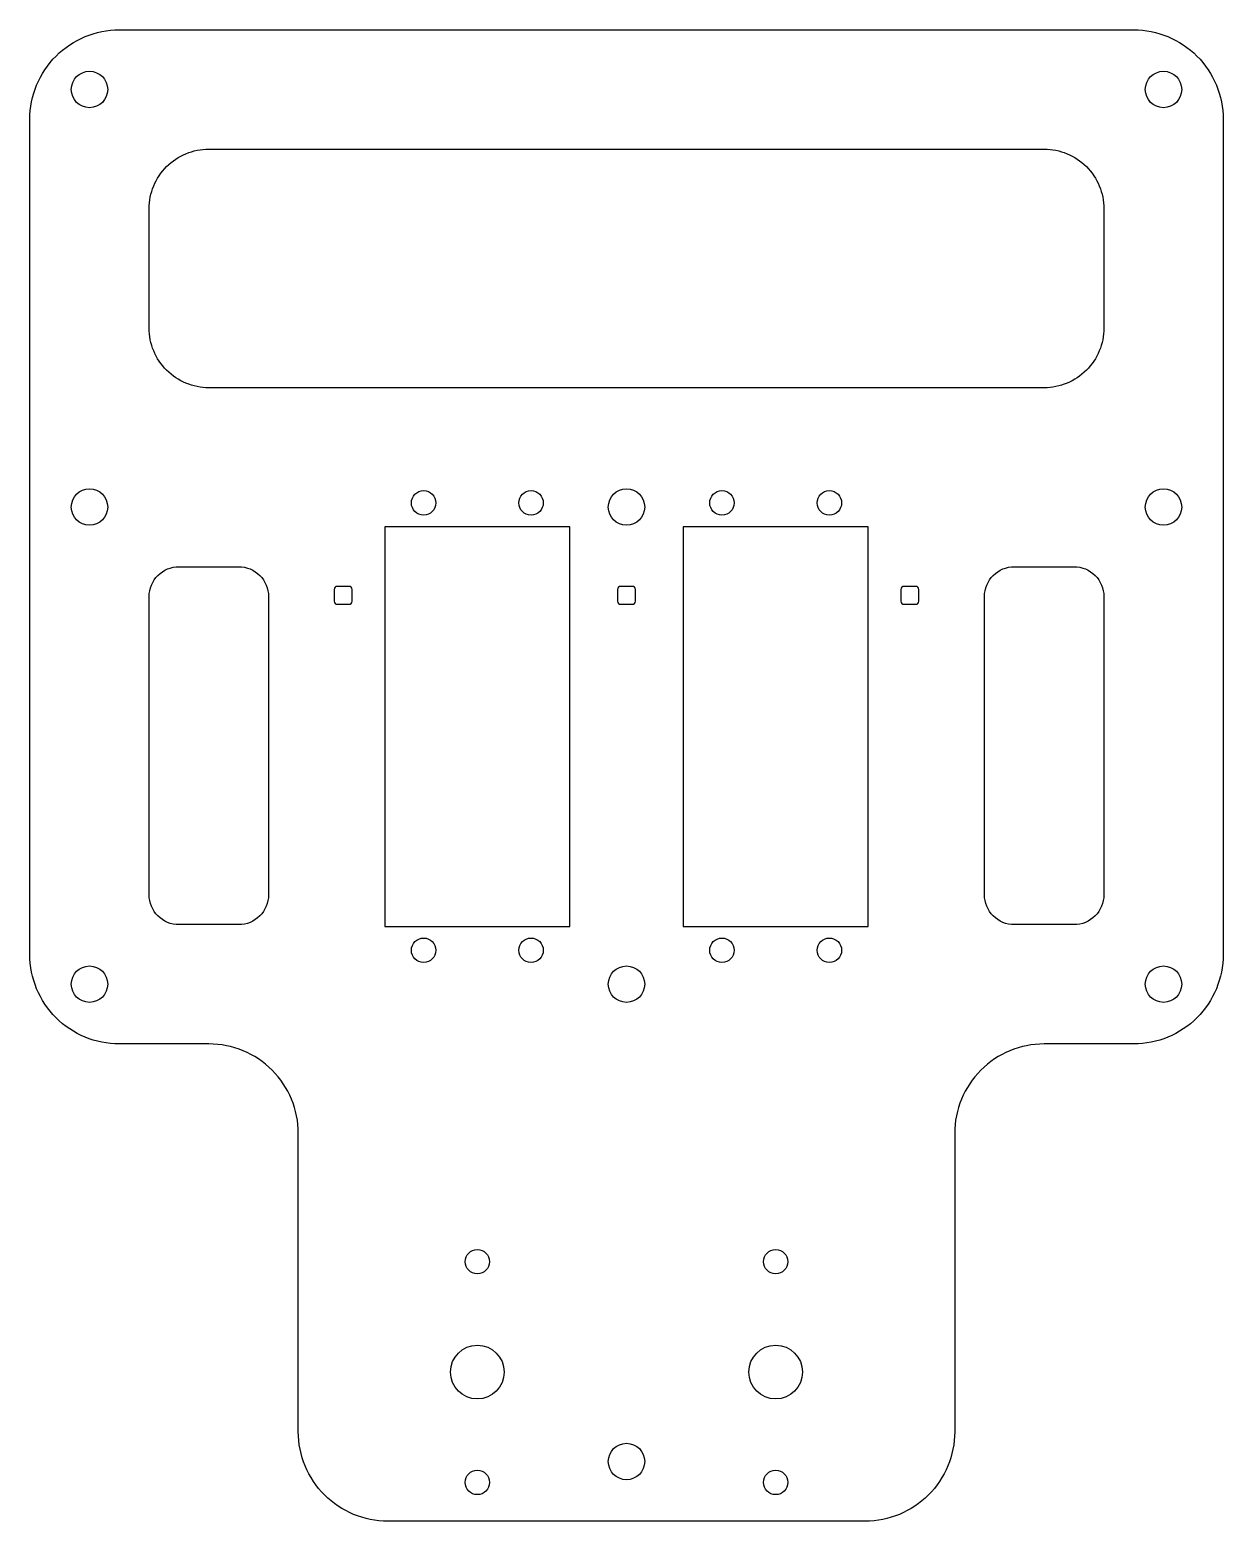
# Model space of a CAD drawing. Header units: millimetres. Extents: x -100 to 100, y -100 to 150.
import ezdxf

# ---------------------------------------------------------------- set-up
doc = ezdxf.new("R2010")
doc.units = ezdxf.units.MM
doc.layers.get('0').update_dxf_attribs({"linetype": 'CONTINUOUS'})

msp = doc.modelspace()

# ---------------------------------------------------------------- linework, layer by layer
for points in [[(100, -5.02, -0.414214), (85, -20.02), (70, -20.02, 0.414214), (55, -35.02), (55, -85.02, -0.414214), (40, -100.02), (-40, -100.02, -0.414214), (-55, -85.02), (-55, -35.02, 0.414214), (-70, -20.02), (-85, -20.02, -0.414214), (-100, -5.02), (-100, 134.98, -0.414214), (-85, 149.98), (85, 149.98, -0.414214), (100, 134.98)], [(70, 129.98, -0.414214), (80, 119.98), (80, 99.98, -0.414214), (70, 89.98), (-70, 89.98, -0.414214), (-80, 99.98), (-80, 119.98, -0.414214), (-70, 129.98)], [(-75, -0.02, -0.414214), (-80, 4.98), (-80, 54.98, -0.414214), (-75, 59.98), (-65, 59.98, -0.414214), (-60, 54.98), (-60, 4.98, -0.414214), (-65, -0.02)], [(80, 4.98, -0.414214), (75, -0.02), (65, -0.02, -0.414214), (60, 4.98), (60, 54.98, -0.414214), (65, 59.98), (75, 59.98, -0.414214), (80, 54.98)], [(-49, 56.18), (-49, 54.18, 0.414214), (-48.5, 53.68), (-46.5, 53.68, 0.414214), (-46, 54.18), (-46, 56.18, 0.414214), (-46.5, 56.68), (-48.5, 56.68, 0.414214)], [(1.5, 54.18), (1.5, 56.18, 0.414214), (1, 56.68), (-1, 56.68, 0.414214), (-1.5, 56.18), (-1.5, 54.18, 0.414214), (-1, 53.68), (1, 53.68, 0.414214)], [(49, 54.18), (49, 56.18, 0.414214), (48.5, 56.68), (46.5, 56.68, 0.414214), (46, 56.18), (46, 54.18, 0.414214), (46.5, 53.68), (48.5, 53.68, 0.414214)]]:
    msp.add_lwpolyline(points, format="xyb", close=True)
for points in [[(-40.5, 66.68), (-40.5, -0.32), (-9.5, -0.32), (-9.5, 66.68)], [(9.5, 66.68), (9.5, -0.32), (40.5, -0.32), (40.5, 66.68)]]:
    msp.add_lwpolyline(points, close=True)
for centre, radius in [((-90, 139.98), 3.05), ((90, 139.98), 3.05), ((-90, 69.98), 3.05), ((-34, 70.68), 2.05), ((-16, 70.68), 2.05), ((0, 69.98), 3.05), ((16, 70.68), 2.05), ((34, 70.68), 2.05), ((90, 69.98), 3.05), ((-34, -4.32), 2.05), ((-16, -4.32), 2.05), ((16, -4.32), 2.05), ((34, -4.32), 2.05), ((-90, -10), 3.05), ((0, -10), 3.05), ((90, -10), 3.05), ((-25, -56.52), 2.05), ((25, -56.52), 2.05), ((-25, -75.02), 4.5), ((25, -75.02), 4.5), ((0, -90.02), 3.05), ((-25, -93.52), 2.05), ((25, -93.52), 2.05)]:
    msp.add_circle(centre, radius)

doc.saveas('drawing.dxf')
